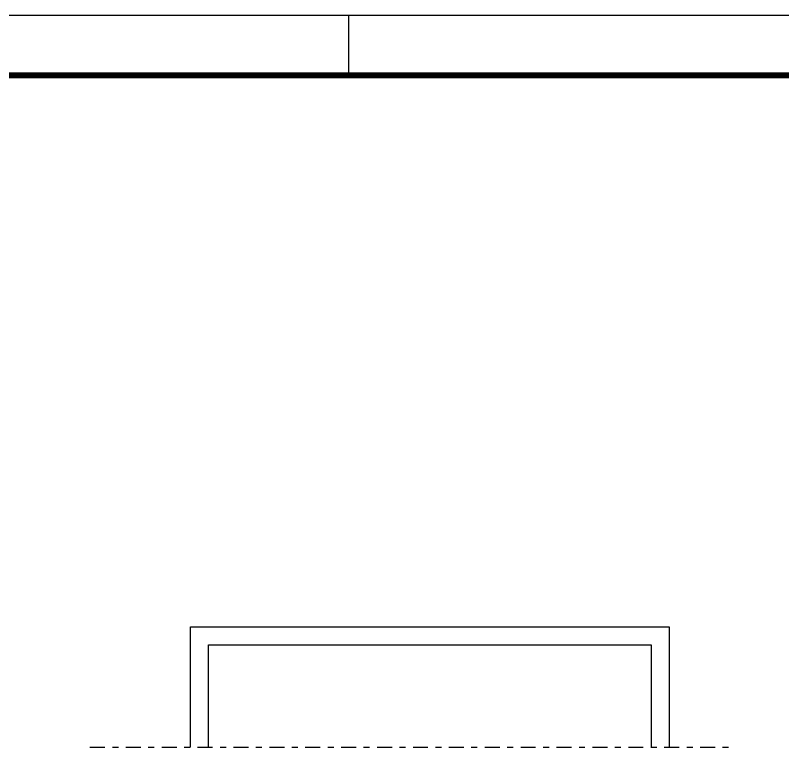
# Model space of a CAD drawing. Extents: x -210 to -126, y -135 to 724.
# Drawn here: x -170.34 to -157.51, y 711.24 to 723.71 of the extents above; entities that cross this region are included whole.
import ezdxf

# ---------------------------------------------------------------- set-up
doc = ezdxf.new("R2010")
doc.units = 0
doc.header["$MEASUREMENT"] = 0
doc.linetypes.add('DASHDOT2', pattern=[0.5, 0.25, -0.125, 0, -0.125])
doc.layers.add('02', color=8, linetype='CONTINUOUS')
doc.layers.add("PRANCHA - PROJETU'S", color=7, linetype='CONTINUOUS')

# ---------------------------------------------------------------- blocks, each defined once
blk = doc.blocks.new('ADFSGASDFG')
at = {"layer": "PRANCHA - PROJETU'S", "color": 1}
blk.add_line((360.678, 107.346), (276.578, 107.346), dxfattribs=at)
at = {"layer": "PRANCHA - PROJETU'S", "color": 4, "const_width": 0.1}
blk.add_lwpolyline([(279.078, 106.346), (359.678, 106.346), (359.678, 48.946), (279.078, 48.946)], close=True, dxfattribs=at)

msp = doc.modelspace()

# ---------------------------------------------------------------- linework, layer by layer
at = {"layer": '02', "linetype": 'Continuous'}
for p, q in [((-167.411, 713.493), (-159.411, 713.493)), ((-167.411, 711.48), (-167.411, 713.493)), ((-159.411, 713.493), (-159.411, 711.48)), ((-167.111, 713.193), (-159.711, 713.193)), ((-167.111, 711.48), (-167.111, 713.193)), ((-159.711, 713.193), (-159.711, 711.48))]:
    msp.add_line(p, q, dxfattribs=at)
at = {"layer": '02', "linetype": 'DASHDOT2'}
msp.add_line((-169.092, 711.48), (-158.3, 711.48), dxfattribs=at)
at = {"layer": "PRANCHA - PROJETU'S", "color": 1}
msp.add_line((-164.765, 722.713), (-164.765, 723.713), dxfattribs=at)

# ---------------------------------------------------------------- block references
msp.add_blockref('ADFSGASDFG', (-486.709, 616.367), dxfattribs=at)

doc.saveas('drawing.dxf')
